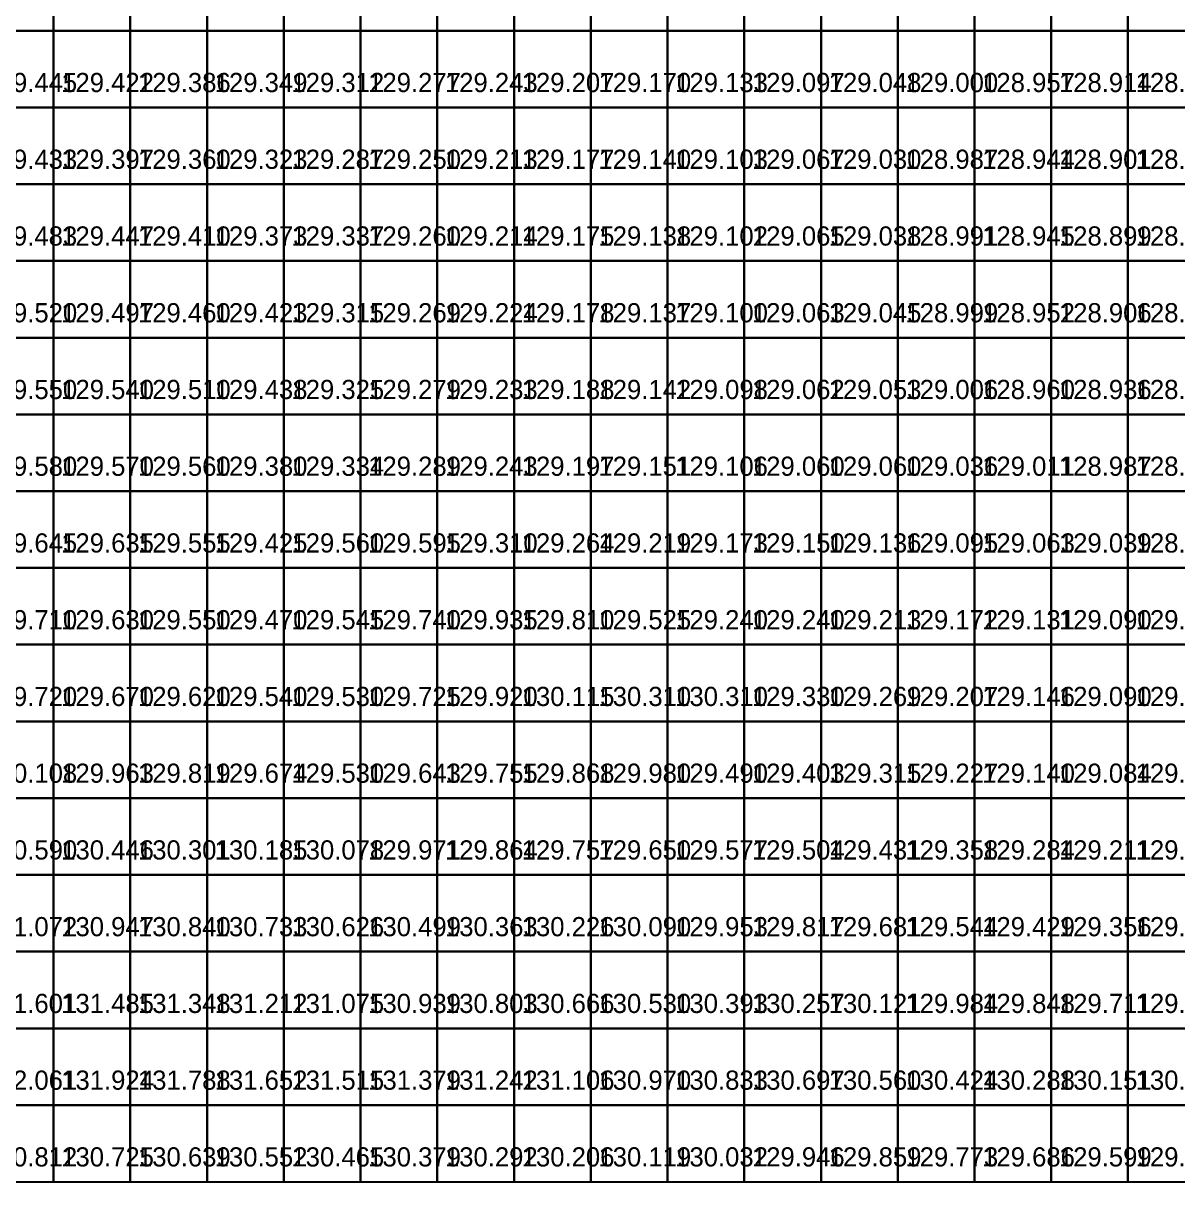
# Model space of a CAD drawing. Header units: metres. Extents: x 287857 to 287978, y 62957 to 63018.
# Drawn here: x 287902.53 to 287917.57, y 62956.83 to 62971.93 of the extents above; entities that cross this region are included whole.
import ezdxf

# ---------------------------------------------------------------- set-up
doc = ezdxf.new("R2010")
doc.units = ezdxf.units.M
for name, color, linetype, true_color in [('SURVEY-INTERP', 7, 'Continuous', 0x94a3b8), ('SURVEY-LEVEL-TXT', 7, 'Continuous', 0x4ade80), ('SURVEY-REAL', 7, 'Continuous', 0x4ade80)]:
    doc.layers.add(name, color=color, linetype=linetype, true_color=true_color)

msp = doc.modelspace()

# ---------------------------------------------------------------- linework, layer by layer
at = {"layer": 'SURVEY-INTERP'}
for points in [[(287901.925, 62971.831, 129.414), (287902.925, 62971.831, 129.414), (287902.925, 62972.831, 129.414), (287901.925, 62972.831, 129.414), (287901.925, 62971.831, 129.414)], [(287902.925, 62971.831, 129.42), (287903.925, 62971.831, 129.42), (287903.925, 62972.831, 129.42), (287902.925, 62972.831, 129.42), (287902.925, 62971.831, 129.42)], [(287903.925, 62971.831, 129.411), (287904.925, 62971.831, 129.411), (287904.925, 62972.831, 129.411), (287903.925, 62972.831, 129.411), (287903.925, 62971.831, 129.411)], [(287904.925, 62971.831, 129.374), (287905.925, 62971.831, 129.374), (287905.925, 62972.831, 129.374), (287904.925, 62972.831, 129.374), (287904.925, 62971.831, 129.374)], [(287905.925, 62971.831, 129.339), (287906.925, 62971.831, 129.339), (287906.925, 62972.831, 129.339), (287905.925, 62972.831, 129.339), (287905.925, 62971.831, 129.339)], [(287906.925, 62971.831, 129.305), (287907.925, 62971.831, 129.305), (287907.925, 62972.831, 129.305), (287906.925, 62972.831, 129.305), (287906.925, 62971.831, 129.305)], [(287907.925, 62971.831, 129.271), (287908.925, 62971.831, 129.271), (287908.925, 62972.831, 129.271), (287907.925, 62972.831, 129.271), (287907.925, 62971.831, 129.271)], [(287908.925, 62971.831, 129.237), (287909.925, 62971.831, 129.237), (287909.925, 62972.831, 129.237), (287908.925, 62972.831, 129.237), (287908.925, 62971.831, 129.237)], [(287909.925, 62971.831, 129.2), (287910.925, 62971.831, 129.2), (287910.925, 62972.831, 129.2), (287909.925, 62972.831, 129.2), (287909.925, 62971.831, 129.2)], [(287910.925, 62971.831, 129.163), (287911.925, 62971.831, 129.163), (287911.925, 62972.831, 129.163), (287910.925, 62972.831, 129.163), (287910.925, 62971.831, 129.163)], [(287911.925, 62971.831, 129.115), (287912.925, 62971.831, 129.115), (287912.925, 62972.831, 129.115), (287911.925, 62972.831, 129.115), (287911.925, 62971.831, 129.115)], [(287912.925, 62971.831, 129.067), (287913.925, 62971.831, 129.067), (287913.925, 62972.831, 129.067), (287912.925, 62972.831, 129.067), (287912.925, 62971.831, 129.067)], [(287913.925, 62971.831, 129.018), (287914.925, 62971.831, 129.018), (287914.925, 62972.831, 129.018), (287913.925, 62972.831, 129.018), (287913.925, 62971.831, 129.018)], [(287914.925, 62971.831, 128.97), (287915.925, 62971.831, 128.97), (287915.925, 62972.831, 128.97), (287914.925, 62972.831, 128.97), (287914.925, 62971.831, 128.97)], [(287915.925, 62971.831, 128.927), (287916.925, 62971.831, 128.927), (287916.925, 62972.831, 128.927), (287915.925, 62972.831, 128.927), (287915.925, 62971.831, 128.927)], [(287916.925, 62971.831, 128.883), (287917.925, 62971.831, 128.883), (287917.925, 62972.831, 128.883), (287916.925, 62972.831, 128.883), (287916.925, 62971.831, 128.883)], [(287901.925, 62970.831, 129.445), (287902.925, 62970.831, 129.445), (287902.925, 62971.831, 129.445), (287901.925, 62971.831, 129.445), (287901.925, 62970.831, 129.445)], [(287902.925, 62970.831, 129.422), (287903.925, 62970.831, 129.422), (287903.925, 62971.831, 129.422), (287902.925, 62971.831, 129.422), (287902.925, 62970.831, 129.422)], [(287903.925, 62970.831, 129.386), (287904.925, 62970.831, 129.386), (287904.925, 62971.831, 129.386), (287903.925, 62971.831, 129.386), (287903.925, 62970.831, 129.386)], [(287904.925, 62970.831, 129.349), (287905.925, 62970.831, 129.349), (287905.925, 62971.831, 129.349), (287904.925, 62971.831, 129.349), (287904.925, 62970.831, 129.349)], [(287905.925, 62970.831, 129.312), (287906.925, 62970.831, 129.312), (287906.925, 62971.831, 129.312), (287905.925, 62971.831, 129.312), (287905.925, 62970.831, 129.312)], [(287906.925, 62970.831, 129.277), (287907.925, 62970.831, 129.277), (287907.925, 62971.831, 129.277), (287906.925, 62971.831, 129.277), (287906.925, 62970.831, 129.277)], [(287907.925, 62970.831, 129.243), (287908.925, 62970.831, 129.243), (287908.925, 62971.831, 129.243), (287907.925, 62971.831, 129.243), (287907.925, 62970.831, 129.243)], [(287908.925, 62970.831, 129.207), (287909.925, 62970.831, 129.207), (287909.925, 62971.831, 129.207), (287908.925, 62971.831, 129.207), (287908.925, 62970.831, 129.207)], [(287909.925, 62970.831, 129.17), (287910.925, 62970.831, 129.17), (287910.925, 62971.831, 129.17), (287909.925, 62971.831, 129.17), (287909.925, 62970.831, 129.17)], [(287910.925, 62970.831, 129.133), (287911.925, 62970.831, 129.133), (287911.925, 62971.831, 129.133), (287910.925, 62971.831, 129.133), (287910.925, 62970.831, 129.133)], [(287911.925, 62970.831, 129.097), (287912.925, 62970.831, 129.097), (287912.925, 62971.831, 129.097), (287911.925, 62971.831, 129.097), (287911.925, 62970.831, 129.097)], [(287912.925, 62970.831, 129.048), (287913.925, 62970.831, 129.048), (287913.925, 62971.831, 129.048), (287912.925, 62971.831, 129.048), (287912.925, 62970.831, 129.048)], [(287913.925, 62970.831, 129), (287914.925, 62970.831, 129), (287914.925, 62971.831, 129), (287913.925, 62971.831, 129), (287913.925, 62970.831, 129)], [(287914.925, 62970.831, 128.957), (287915.925, 62970.831, 128.957), (287915.925, 62971.831, 128.957), (287914.925, 62971.831, 128.957), (287914.925, 62970.831, 128.957)], [(287915.925, 62970.831, 128.914), (287916.925, 62970.831, 128.914), (287916.925, 62971.831, 128.914), (287915.925, 62971.831, 128.914), (287915.925, 62970.831, 128.914)], [(287916.925, 62970.831, 128.871), (287917.925, 62970.831, 128.871), (287917.925, 62971.831, 128.871), (287916.925, 62971.831, 128.871), (287916.925, 62970.831, 128.871)], [(287901.925, 62969.831, 129.433), (287902.925, 62969.831, 129.433), (287902.925, 62970.831, 129.433), (287901.925, 62970.831, 129.433), (287901.925, 62969.831, 129.433)], [(287902.925, 62969.831, 129.397), (287903.925, 62969.831, 129.397), (287903.925, 62970.831, 129.397), (287902.925, 62970.831, 129.397), (287902.925, 62969.831, 129.397)], [(287903.925, 62969.831, 129.36), (287904.925, 62969.831, 129.36), (287904.925, 62970.831, 129.36), (287903.925, 62970.831, 129.36), (287903.925, 62969.831, 129.36)], [(287904.925, 62969.831, 129.323), (287905.925, 62969.831, 129.323), (287905.925, 62970.831, 129.323), (287904.925, 62970.831, 129.323), (287904.925, 62969.831, 129.323)], [(287905.925, 62969.831, 129.287), (287906.925, 62969.831, 129.287), (287906.925, 62970.831, 129.287), (287905.925, 62970.831, 129.287), (287905.925, 62969.831, 129.287)], [(287907.925, 62969.831, 129.213), (287908.925, 62969.831, 129.213), (287908.925, 62970.831, 129.213), (287907.925, 62970.831, 129.213), (287907.925, 62969.831, 129.213)], [(287908.925, 62969.831, 129.177), (287909.925, 62969.831, 129.177), (287909.925, 62970.831, 129.177), (287908.925, 62970.831, 129.177), (287908.925, 62969.831, 129.177)], [(287909.925, 62969.831, 129.14), (287910.925, 62969.831, 129.14), (287910.925, 62970.831, 129.14), (287909.925, 62970.831, 129.14), (287909.925, 62969.831, 129.14)], [(287910.925, 62969.831, 129.103), (287911.925, 62969.831, 129.103), (287911.925, 62970.831, 129.103), (287910.925, 62970.831, 129.103), (287910.925, 62969.831, 129.103)], [(287911.925, 62969.831, 129.067), (287912.925, 62969.831, 129.067), (287912.925, 62970.831, 129.067), (287911.925, 62970.831, 129.067), (287911.925, 62969.831, 129.067)], [(287913.925, 62969.831, 128.987), (287914.925, 62969.831, 128.987), (287914.925, 62970.831, 128.987), (287913.925, 62970.831, 128.987), (287913.925, 62969.831, 128.987)], [(287914.925, 62969.831, 128.944), (287915.925, 62969.831, 128.944), (287915.925, 62970.831, 128.944), (287914.925, 62970.831, 128.944), (287914.925, 62969.831, 128.944)], [(287915.925, 62969.831, 128.901), (287916.925, 62969.831, 128.901), (287916.925, 62970.831, 128.901), (287915.925, 62970.831, 128.901), (287915.925, 62969.831, 128.901)], [(287916.925, 62969.831, 128.859), (287917.925, 62969.831, 128.859), (287917.925, 62970.831, 128.859), (287916.925, 62970.831, 128.859), (287916.925, 62969.831, 128.859)], [(287901.925, 62968.831, 129.483), (287902.925, 62968.831, 129.483), (287902.925, 62969.831, 129.483), (287901.925, 62969.831, 129.483), (287901.925, 62968.831, 129.483)], [(287902.925, 62968.831, 129.447), (287903.925, 62968.831, 129.447), (287903.925, 62969.831, 129.447), (287902.925, 62969.831, 129.447), (287902.925, 62968.831, 129.447)], [(287903.925, 62968.831, 129.41), (287904.925, 62968.831, 129.41), (287904.925, 62969.831, 129.41), (287903.925, 62969.831, 129.41), (287903.925, 62968.831, 129.41)], [(287904.925, 62968.831, 129.373), (287905.925, 62968.831, 129.373), (287905.925, 62969.831, 129.373), (287904.925, 62969.831, 129.373), (287904.925, 62968.831, 129.373)], [(287905.925, 62968.831, 129.337), (287906.925, 62968.831, 129.337), (287906.925, 62969.831, 129.337), (287905.925, 62969.831, 129.337), (287905.925, 62968.831, 129.337)], [(287906.925, 62968.831, 129.26), (287907.925, 62968.831, 129.26), (287907.925, 62969.831, 129.26), (287906.925, 62969.831, 129.26), (287906.925, 62968.831, 129.26)], [(287907.925, 62968.831, 129.214), (287908.925, 62968.831, 129.214), (287908.925, 62969.831, 129.214), (287907.925, 62969.831, 129.214), (287907.925, 62968.831, 129.214)], [(287908.925, 62968.831, 129.175), (287909.925, 62968.831, 129.175), (287909.925, 62969.831, 129.175), (287908.925, 62969.831, 129.175), (287908.925, 62968.831, 129.175)], [(287909.925, 62968.831, 129.138), (287910.925, 62968.831, 129.138), (287910.925, 62969.831, 129.138), (287909.925, 62969.831, 129.138), (287909.925, 62968.831, 129.138)], [(287910.925, 62968.831, 129.102), (287911.925, 62968.831, 129.102), (287911.925, 62969.831, 129.102), (287910.925, 62969.831, 129.102), (287910.925, 62968.831, 129.102)], [(287911.925, 62968.831, 129.065), (287912.925, 62968.831, 129.065), (287912.925, 62969.831, 129.065), (287911.925, 62969.831, 129.065), (287911.925, 62968.831, 129.065)], [(287912.925, 62968.831, 129.038), (287913.925, 62968.831, 129.038), (287913.925, 62969.831, 129.038), (287912.925, 62969.831, 129.038), (287912.925, 62968.831, 129.038)], [(287913.925, 62968.831, 128.991), (287914.925, 62968.831, 128.991), (287914.925, 62969.831, 128.991), (287913.925, 62969.831, 128.991), (287913.925, 62968.831, 128.991)], [(287914.925, 62968.831, 128.945), (287915.925, 62968.831, 128.945), (287915.925, 62969.831, 128.945), (287914.925, 62969.831, 128.945), (287914.925, 62968.831, 128.945)], [(287915.925, 62968.831, 128.899), (287916.925, 62968.831, 128.899), (287916.925, 62969.831, 128.899), (287915.925, 62969.831, 128.899), (287915.925, 62968.831, 128.899)], [(287916.925, 62968.831, 128.852), (287917.925, 62968.831, 128.852), (287917.925, 62969.831, 128.852), (287916.925, 62969.831, 128.852), (287916.925, 62968.831, 128.852)], [(287901.925, 62967.831, 129.52), (287902.925, 62967.831, 129.52), (287902.925, 62968.831, 129.52), (287901.925, 62968.831, 129.52), (287901.925, 62967.831, 129.52)], [(287902.925, 62967.831, 129.497), (287903.925, 62967.831, 129.497), (287903.925, 62968.831, 129.497), (287902.925, 62968.831, 129.497), (287902.925, 62967.831, 129.497)], [(287903.925, 62967.831, 129.46), (287904.925, 62967.831, 129.46), (287904.925, 62968.831, 129.46), (287903.925, 62968.831, 129.46), (287903.925, 62967.831, 129.46)], [(287904.925, 62967.831, 129.423), (287905.925, 62967.831, 129.423), (287905.925, 62968.831, 129.423), (287904.925, 62968.831, 129.423), (287904.925, 62967.831, 129.423)], [(287905.925, 62967.831, 129.315), (287906.925, 62967.831, 129.315), (287906.925, 62968.831, 129.315), (287905.925, 62968.831, 129.315), (287905.925, 62967.831, 129.315)], [(287906.925, 62967.831, 129.269), (287907.925, 62967.831, 129.269), (287907.925, 62968.831, 129.269), (287906.925, 62968.831, 129.269), (287906.925, 62967.831, 129.269)], [(287907.925, 62967.831, 129.224), (287908.925, 62967.831, 129.224), (287908.925, 62968.831, 129.224), (287907.925, 62968.831, 129.224), (287907.925, 62967.831, 129.224)], [(287908.925, 62967.831, 129.178), (287909.925, 62967.831, 129.178), (287909.925, 62968.831, 129.178), (287908.925, 62968.831, 129.178), (287908.925, 62967.831, 129.178)], [(287909.925, 62967.831, 129.137), (287910.925, 62967.831, 129.137), (287910.925, 62968.831, 129.137), (287909.925, 62968.831, 129.137), (287909.925, 62967.831, 129.137)], [(287910.925, 62967.831, 129.1), (287911.925, 62967.831, 129.1), (287911.925, 62968.831, 129.1), (287910.925, 62968.831, 129.1), (287910.925, 62967.831, 129.1)], [(287911.925, 62967.831, 129.063), (287912.925, 62967.831, 129.063), (287912.925, 62968.831, 129.063), (287911.925, 62968.831, 129.063), (287911.925, 62967.831, 129.063)], [(287912.925, 62967.831, 129.045), (287913.925, 62967.831, 129.045), (287913.925, 62968.831, 129.045), (287912.925, 62968.831, 129.045), (287912.925, 62967.831, 129.045)], [(287913.925, 62967.831, 128.999), (287914.925, 62967.831, 128.999), (287914.925, 62968.831, 128.999), (287913.925, 62968.831, 128.999), (287913.925, 62967.831, 128.999)], [(287914.925, 62967.831, 128.952), (287915.925, 62967.831, 128.952), (287915.925, 62968.831, 128.952), (287914.925, 62968.831, 128.952), (287914.925, 62967.831, 128.952)], [(287915.925, 62967.831, 128.906), (287916.925, 62967.831, 128.906), (287916.925, 62968.831, 128.906), (287915.925, 62968.831, 128.906), (287915.925, 62967.831, 128.906)], [(287916.925, 62967.831, 128.86), (287917.925, 62967.831, 128.86), (287917.925, 62968.831, 128.86), (287916.925, 62968.831, 128.86), (287916.925, 62967.831, 128.86)], [(287901.925, 62966.831, 129.55), (287902.925, 62966.831, 129.55), (287902.925, 62967.831, 129.55), (287901.925, 62967.831, 129.55), (287901.925, 62966.831, 129.55)], [(287902.925, 62966.831, 129.54), (287903.925, 62966.831, 129.54), (287903.925, 62967.831, 129.54), (287902.925, 62967.831, 129.54), (287902.925, 62966.831, 129.54)], [(287903.925, 62966.831, 129.51), (287904.925, 62966.831, 129.51), (287904.925, 62967.831, 129.51), (287903.925, 62967.831, 129.51), (287903.925, 62966.831, 129.51)], [(287904.925, 62966.831, 129.438), (287905.925, 62966.831, 129.438), (287905.925, 62967.831, 129.438), (287904.925, 62967.831, 129.438), (287904.925, 62966.831, 129.438)], [(287905.925, 62966.831, 129.325), (287906.925, 62966.831, 129.325), (287906.925, 62967.831, 129.325), (287905.925, 62967.831, 129.325), (287905.925, 62966.831, 129.325)], [(287906.925, 62966.831, 129.279), (287907.925, 62966.831, 129.279), (287907.925, 62967.831, 129.279), (287906.925, 62967.831, 129.279), (287906.925, 62966.831, 129.279)], [(287907.925, 62966.831, 129.233), (287908.925, 62966.831, 129.233), (287908.925, 62967.831, 129.233), (287907.925, 62967.831, 129.233), (287907.925, 62966.831, 129.233)], [(287908.925, 62966.831, 129.188), (287909.925, 62966.831, 129.188), (287909.925, 62967.831, 129.188), (287908.925, 62967.831, 129.188), (287908.925, 62966.831, 129.188)], [(287909.925, 62966.831, 129.142), (287910.925, 62966.831, 129.142), (287910.925, 62967.831, 129.142), (287909.925, 62967.831, 129.142), (287909.925, 62966.831, 129.142)], [(287910.925, 62966.831, 129.098), (287911.925, 62966.831, 129.098), (287911.925, 62967.831, 129.098), (287910.925, 62967.831, 129.098), (287910.925, 62966.831, 129.098)], [(287911.925, 62966.831, 129.062), (287912.925, 62966.831, 129.062), (287912.925, 62967.831, 129.062), (287911.925, 62967.831, 129.062), (287911.925, 62966.831, 129.062)], [(287912.925, 62966.831, 129.053), (287913.925, 62966.831, 129.053), (287913.925, 62967.831, 129.053), (287912.925, 62967.831, 129.053), (287912.925, 62966.831, 129.053)], [(287913.925, 62966.831, 129.006), (287914.925, 62966.831, 129.006), (287914.925, 62967.831, 129.006), (287913.925, 62967.831, 129.006), (287913.925, 62966.831, 129.006)], [(287914.925, 62966.831, 128.96), (287915.925, 62966.831, 128.96), (287915.925, 62967.831, 128.96), (287914.925, 62967.831, 128.96), (287914.925, 62966.831, 128.96)], [(287915.925, 62966.831, 128.936), (287916.925, 62966.831, 128.936), (287916.925, 62967.831, 128.936), (287915.925, 62967.831, 128.936), (287915.925, 62966.831, 128.936)], [(287916.925, 62966.831, 128.911), (287917.925, 62966.831, 128.911), (287917.925, 62967.831, 128.911), (287916.925, 62967.831, 128.911), (287916.925, 62966.831, 128.911)], [(287901.925, 62965.831, 129.58), (287902.925, 62965.831, 129.58), (287902.925, 62966.831, 129.58), (287901.925, 62966.831, 129.58), (287901.925, 62965.831, 129.58)], [(287902.925, 62965.831, 129.57), (287903.925, 62965.831, 129.57), (287903.925, 62966.831, 129.57), (287902.925, 62966.831, 129.57), (287902.925, 62965.831, 129.57)], [(287905.925, 62965.831, 129.334), (287906.925, 62965.831, 129.334), (287906.925, 62966.831, 129.334), (287905.925, 62966.831, 129.334), (287905.925, 62965.831, 129.334)], [(287906.925, 62965.831, 129.289), (287907.925, 62965.831, 129.289), (287907.925, 62966.831, 129.289), (287906.925, 62966.831, 129.289), (287906.925, 62965.831, 129.289)], [(287907.925, 62965.831, 129.243), (287908.925, 62965.831, 129.243), (287908.925, 62966.831, 129.243), (287907.925, 62966.831, 129.243), (287907.925, 62965.831, 129.243)], [(287908.925, 62965.831, 129.197), (287909.925, 62965.831, 129.197), (287909.925, 62966.831, 129.197), (287908.925, 62966.831, 129.197), (287908.925, 62965.831, 129.197)], [(287909.925, 62965.831, 129.151), (287910.925, 62965.831, 129.151), (287910.925, 62966.831, 129.151), (287909.925, 62966.831, 129.151), (287909.925, 62965.831, 129.151)], [(287910.925, 62965.831, 129.106), (287911.925, 62965.831, 129.106), (287911.925, 62966.831, 129.106), (287910.925, 62966.831, 129.106), (287910.925, 62965.831, 129.106)], [(287913.925, 62965.831, 129.036), (287914.925, 62965.831, 129.036), (287914.925, 62966.831, 129.036), (287913.925, 62966.831, 129.036), (287913.925, 62965.831, 129.036)], [(287914.925, 62965.831, 129.011), (287915.925, 62965.831, 129.011), (287915.925, 62966.831, 129.011), (287914.925, 62966.831, 129.011), (287914.925, 62965.831, 129.011)], [(287915.925, 62965.831, 128.987), (287916.925, 62965.831, 128.987), (287916.925, 62966.831, 128.987), (287915.925, 62966.831, 128.987), (287915.925, 62965.831, 128.987)], [(287916.925, 62965.831, 128.963), (287917.925, 62965.831, 128.963), (287917.925, 62966.831, 128.963), (287916.925, 62966.831, 128.963), (287916.925, 62965.831, 128.963)], [(287901.925, 62964.831, 129.645), (287902.925, 62964.831, 129.645), (287902.925, 62965.831, 129.645), (287901.925, 62965.831, 129.645), (287901.925, 62964.831, 129.645)], [(287902.925, 62964.831, 129.635), (287903.925, 62964.831, 129.635), (287903.925, 62965.831, 129.635), (287902.925, 62965.831, 129.635), (287902.925, 62964.831, 129.635)], [(287903.925, 62964.831, 129.555), (287904.925, 62964.831, 129.555), (287904.925, 62965.831, 129.555), (287903.925, 62965.831, 129.555), (287903.925, 62964.831, 129.555)], [(287904.925, 62964.831, 129.425), (287905.925, 62964.831, 129.425), (287905.925, 62965.831, 129.425), (287904.925, 62965.831, 129.425), (287904.925, 62964.831, 129.425)], [(287905.925, 62964.831, 129.56), (287906.925, 62964.831, 129.56), (287906.925, 62965.831, 129.56), (287905.925, 62965.831, 129.56), (287905.925, 62964.831, 129.56)], [(287906.925, 62964.831, 129.595), (287907.925, 62964.831, 129.595), (287907.925, 62965.831, 129.595), (287906.925, 62965.831, 129.595), (287906.925, 62964.831, 129.595)], [(287907.925, 62964.831, 129.31), (287908.925, 62964.831, 129.31), (287908.925, 62965.831, 129.31), (287907.925, 62965.831, 129.31), (287907.925, 62964.831, 129.31)], [(287908.925, 62964.831, 129.264), (287909.925, 62964.831, 129.264), (287909.925, 62965.831, 129.264), (287908.925, 62965.831, 129.264), (287908.925, 62964.831, 129.264)], [(287909.925, 62964.831, 129.219), (287910.925, 62964.831, 129.219), (287910.925, 62965.831, 129.219), (287909.925, 62965.831, 129.219), (287909.925, 62964.831, 129.219)], [(287910.925, 62964.831, 129.173), (287911.925, 62964.831, 129.173), (287911.925, 62965.831, 129.173), (287910.925, 62965.831, 129.173), (287910.925, 62964.831, 129.173)], [(287911.925, 62964.831, 129.15), (287912.925, 62964.831, 129.15), (287912.925, 62965.831, 129.15), (287911.925, 62965.831, 129.15), (287911.925, 62964.831, 129.15)], [(287912.925, 62964.831, 129.136), (287913.925, 62964.831, 129.136), (287913.925, 62965.831, 129.136), (287912.925, 62965.831, 129.136), (287912.925, 62964.831, 129.136)], [(287913.925, 62964.831, 129.095), (287914.925, 62964.831, 129.095), (287914.925, 62965.831, 129.095), (287913.925, 62965.831, 129.095), (287913.925, 62964.831, 129.095)], [(287914.925, 62964.831, 129.063), (287915.925, 62964.831, 129.063), (287915.925, 62965.831, 129.063), (287914.925, 62965.831, 129.063), (287914.925, 62964.831, 129.063)], [(287915.925, 62964.831, 129.039), (287916.925, 62964.831, 129.039), (287916.925, 62965.831, 129.039), (287915.925, 62965.831, 129.039), (287915.925, 62964.831, 129.039)], [(287916.925, 62964.831, 128.986), (287917.925, 62964.831, 128.986), (287917.925, 62965.831, 128.986), (287916.925, 62965.831, 128.986), (287916.925, 62964.831, 128.986)], [(287902.925, 62963.831, 129.63), (287903.925, 62963.831, 129.63), (287903.925, 62964.831, 129.63), (287902.925, 62964.831, 129.63), (287902.925, 62963.831, 129.63)], [(287903.925, 62963.831, 129.55), (287904.925, 62963.831, 129.55), (287904.925, 62964.831, 129.55), (287903.925, 62964.831, 129.55), (287903.925, 62963.831, 129.55)], [(287905.925, 62963.831, 129.545), (287906.925, 62963.831, 129.545), (287906.925, 62964.831, 129.545), (287905.925, 62964.831, 129.545), (287905.925, 62963.831, 129.545)], [(287906.925, 62963.831, 129.74), (287907.925, 62963.831, 129.74), (287907.925, 62964.831, 129.74), (287906.925, 62964.831, 129.74), (287906.925, 62963.831, 129.74)], [(287907.925, 62963.831, 129.935), (287908.925, 62963.831, 129.935), (287908.925, 62964.831, 129.935), (287907.925, 62964.831, 129.935), (287907.925, 62963.831, 129.935)], [(287908.925, 62963.831, 129.81), (287909.925, 62963.831, 129.81), (287909.925, 62964.831, 129.81), (287908.925, 62964.831, 129.81), (287908.925, 62963.831, 129.81)], [(287909.925, 62963.831, 129.525), (287910.925, 62963.831, 129.525), (287910.925, 62964.831, 129.525), (287909.925, 62964.831, 129.525), (287909.925, 62963.831, 129.525)], [(287911.925, 62963.831, 129.24), (287912.925, 62963.831, 129.24), (287912.925, 62964.831, 129.24), (287911.925, 62964.831, 129.24), (287911.925, 62963.831, 129.24)], [(287912.925, 62963.831, 129.213), (287913.925, 62963.831, 129.213), (287913.925, 62964.831, 129.213), (287912.925, 62964.831, 129.213), (287912.925, 62963.831, 129.213)], [(287913.925, 62963.831, 129.172), (287914.925, 62963.831, 129.172), (287914.925, 62964.831, 129.172), (287913.925, 62964.831, 129.172), (287913.925, 62963.831, 129.172)], [(287914.925, 62963.831, 129.131), (287915.925, 62963.831, 129.131), (287915.925, 62964.831, 129.131), (287914.925, 62964.831, 129.131), (287914.925, 62963.831, 129.131)], [(287916.925, 62963.831, 129.016), (287917.925, 62963.831, 129.016), (287917.925, 62964.831, 129.016), (287916.925, 62964.831, 129.016), (287916.925, 62963.831, 129.016)], [(287901.925, 62962.831, 129.72), (287902.925, 62962.831, 129.72), (287902.925, 62963.831, 129.72), (287901.925, 62963.831, 129.72), (287901.925, 62962.831, 129.72)], [(287902.925, 62962.831, 129.67), (287903.925, 62962.831, 129.67), (287903.925, 62963.831, 129.67), (287902.925, 62963.831, 129.67), (287902.925, 62962.831, 129.67)], [(287903.925, 62962.831, 129.62), (287904.925, 62962.831, 129.62), (287904.925, 62963.831, 129.62), (287903.925, 62963.831, 129.62), (287903.925, 62962.831, 129.62)], [(287904.925, 62962.831, 129.54), (287905.925, 62962.831, 129.54), (287905.925, 62963.831, 129.54), (287904.925, 62963.831, 129.54), (287904.925, 62962.831, 129.54)], [(287906.925, 62962.831, 129.725), (287907.925, 62962.831, 129.725), (287907.925, 62963.831, 129.725), (287906.925, 62963.831, 129.725), (287906.925, 62962.831, 129.725)], [(287907.925, 62962.831, 129.92), (287908.925, 62962.831, 129.92), (287908.925, 62963.831, 129.92), (287907.925, 62963.831, 129.92), (287907.925, 62962.831, 129.92)], [(287908.925, 62962.831, 130.115), (287909.925, 62962.831, 130.115), (287909.925, 62963.831, 130.115), (287908.925, 62963.831, 130.115), (287908.925, 62962.831, 130.115)], [(287912.925, 62962.831, 129.269), (287913.925, 62962.831, 129.269), (287913.925, 62963.831, 129.269), (287912.925, 62963.831, 129.269), (287912.925, 62962.831, 129.269)], [(287913.925, 62962.831, 129.207), (287914.925, 62962.831, 129.207), (287914.925, 62963.831, 129.207), (287913.925, 62963.831, 129.207), (287913.925, 62962.831, 129.207)], [(287914.925, 62962.831, 129.146), (287915.925, 62962.831, 129.146), (287915.925, 62963.831, 129.146), (287914.925, 62963.831, 129.146), (287914.925, 62962.831, 129.146)], [(287916.925, 62962.831, 129.032), (287917.925, 62962.831, 129.032), (287917.925, 62963.831, 129.032), (287916.925, 62963.831, 129.032), (287916.925, 62962.831, 129.032)], [(287901.925, 62961.831, 130.108), (287902.925, 62961.831, 130.108), (287902.925, 62962.831, 130.108), (287901.925, 62962.831, 130.108), (287901.925, 62961.831, 130.108)], [(287902.925, 62961.831, 129.963), (287903.925, 62961.831, 129.963), (287903.925, 62962.831, 129.963), (287902.925, 62962.831, 129.963), (287902.925, 62961.831, 129.963)], [(287903.925, 62961.831, 129.819), (287904.925, 62961.831, 129.819), (287904.925, 62962.831, 129.819), (287903.925, 62962.831, 129.819), (287903.925, 62961.831, 129.819)], [(287904.925, 62961.831, 129.674), (287905.925, 62961.831, 129.674), (287905.925, 62962.831, 129.674), (287904.925, 62962.831, 129.674), (287904.925, 62961.831, 129.674)], [(287906.925, 62961.831, 129.643), (287907.925, 62961.831, 129.643), (287907.925, 62962.831, 129.643), (287906.925, 62962.831, 129.643), (287906.925, 62961.831, 129.643)], [(287907.925, 62961.831, 129.755), (287908.925, 62961.831, 129.755), (287908.925, 62962.831, 129.755), (287907.925, 62962.831, 129.755), (287907.925, 62961.831, 129.755)], [(287908.925, 62961.831, 129.868), (287909.925, 62961.831, 129.868), (287909.925, 62962.831, 129.868), (287908.925, 62962.831, 129.868), (287908.925, 62961.831, 129.868)], [(287909.925, 62961.831, 129.98), (287910.925, 62961.831, 129.98), (287910.925, 62962.831, 129.98), (287909.925, 62962.831, 129.98), (287909.925, 62961.831, 129.98)], [(287910.925, 62961.831, 129.49), (287911.925, 62961.831, 129.49), (287911.925, 62962.831, 129.49), (287910.925, 62962.831, 129.49), (287910.925, 62961.831, 129.49)], [(287911.925, 62961.831, 129.403), (287912.925, 62961.831, 129.403), (287912.925, 62962.831, 129.403), (287911.925, 62962.831, 129.403), (287911.925, 62961.831, 129.403)], [(287912.925, 62961.831, 129.315), (287913.925, 62961.831, 129.315), (287913.925, 62962.831, 129.315), (287912.925, 62962.831, 129.315), (287912.925, 62961.831, 129.315)], [(287913.925, 62961.831, 129.227), (287914.925, 62961.831, 129.227), (287914.925, 62962.831, 129.227), (287913.925, 62962.831, 129.227), (287913.925, 62961.831, 129.227)], [(287915.925, 62961.831, 129.084), (287916.925, 62961.831, 129.084), (287916.925, 62962.831, 129.084), (287915.925, 62962.831, 129.084), (287915.925, 62961.831, 129.084)], [(287916.925, 62961.831, 129.028), (287917.925, 62961.831, 129.028), (287917.925, 62962.831, 129.028), (287916.925, 62962.831, 129.028), (287916.925, 62961.831, 129.028)], [(287901.925, 62960.831, 130.59), (287902.925, 62960.831, 130.59), (287902.925, 62961.831, 130.59), (287901.925, 62961.831, 130.59), (287901.925, 62960.831, 130.59)], [(287902.925, 62960.831, 130.446), (287903.925, 62960.831, 130.446), (287903.925, 62961.831, 130.446), (287902.925, 62961.831, 130.446), (287902.925, 62960.831, 130.446)], [(287903.925, 62960.831, 130.301), (287904.925, 62960.831, 130.301), (287904.925, 62961.831, 130.301), (287903.925, 62961.831, 130.301), (287903.925, 62960.831, 130.301)], [(287904.925, 62960.831, 130.185), (287905.925, 62960.831, 130.185), (287905.925, 62961.831, 130.185), (287904.925, 62961.831, 130.185), (287904.925, 62960.831, 130.185)], [(287905.925, 62960.831, 130.078), (287906.925, 62960.831, 130.078), (287906.925, 62961.831, 130.078), (287905.925, 62961.831, 130.078), (287905.925, 62960.831, 130.078)], [(287906.925, 62960.831, 129.971), (287907.925, 62960.831, 129.971), (287907.925, 62961.831, 129.971), (287906.925, 62961.831, 129.971), (287906.925, 62960.831, 129.971)], [(287907.925, 62960.831, 129.864), (287908.925, 62960.831, 129.864), (287908.925, 62961.831, 129.864), (287907.925, 62961.831, 129.864), (287907.925, 62960.831, 129.864)], [(287908.925, 62960.831, 129.757), (287909.925, 62960.831, 129.757), (287909.925, 62961.831, 129.757), (287908.925, 62961.831, 129.757), (287908.925, 62960.831, 129.757)], [(287910.925, 62960.831, 129.577), (287911.925, 62960.831, 129.577), (287911.925, 62961.831, 129.577), (287910.925, 62961.831, 129.577), (287910.925, 62960.831, 129.577)], [(287911.925, 62960.831, 129.504), (287912.925, 62960.831, 129.504), (287912.925, 62961.831, 129.504), (287911.925, 62961.831, 129.504), (287911.925, 62960.831, 129.504)], [(287912.925, 62960.831, 129.431), (287913.925, 62960.831, 129.431), (287913.925, 62961.831, 129.431), (287912.925, 62961.831, 129.431), (287912.925, 62960.831, 129.431)], [(287913.925, 62960.831, 129.358), (287914.925, 62960.831, 129.358), (287914.925, 62961.831, 129.358), (287913.925, 62961.831, 129.358), (287913.925, 62960.831, 129.358)], [(287914.925, 62960.831, 129.284), (287915.925, 62960.831, 129.284), (287915.925, 62961.831, 129.284), (287914.925, 62961.831, 129.284), (287914.925, 62960.831, 129.284)], [(287915.925, 62960.831, 129.211), (287916.925, 62960.831, 129.211), (287916.925, 62961.831, 129.211), (287915.925, 62961.831, 129.211), (287915.925, 62960.831, 129.211)], [(287916.925, 62960.831, 129.138), (287917.925, 62960.831, 129.138), (287917.925, 62961.831, 129.138), (287916.925, 62961.831, 129.138), (287916.925, 62960.831, 129.138)], [(287901.925, 62959.831, 131.072), (287902.925, 62959.831, 131.072), (287902.925, 62960.831, 131.072), (287901.925, 62960.831, 131.072), (287901.925, 62959.831, 131.072)], [(287902.925, 62959.831, 130.947), (287903.925, 62959.831, 130.947), (287903.925, 62960.831, 130.947), (287902.925, 62960.831, 130.947), (287902.925, 62959.831, 130.947)], [(287903.925, 62959.831, 130.84), (287904.925, 62959.831, 130.84), (287904.925, 62960.831, 130.84), (287903.925, 62960.831, 130.84), (287903.925, 62959.831, 130.84)], [(287904.925, 62959.831, 130.733), (287905.925, 62959.831, 130.733), (287905.925, 62960.831, 130.733), (287904.925, 62960.831, 130.733), (287904.925, 62959.831, 130.733)], [(287905.925, 62959.831, 130.626), (287906.925, 62959.831, 130.626), (287906.925, 62960.831, 130.626), (287905.925, 62960.831, 130.626), (287905.925, 62959.831, 130.626)], [(287906.925, 62959.831, 130.499), (287907.925, 62959.831, 130.499), (287907.925, 62960.831, 130.499), (287906.925, 62960.831, 130.499), (287906.925, 62959.831, 130.499)], [(287907.925, 62959.831, 130.363), (287908.925, 62959.831, 130.363), (287908.925, 62960.831, 130.363), (287907.925, 62960.831, 130.363), (287907.925, 62959.831, 130.363)], [(287908.925, 62959.831, 130.226), (287909.925, 62959.831, 130.226), (287909.925, 62960.831, 130.226), (287908.925, 62960.831, 130.226), (287908.925, 62959.831, 130.226)], [(287909.925, 62959.831, 130.09), (287910.925, 62959.831, 130.09), (287910.925, 62960.831, 130.09), (287909.925, 62960.831, 130.09), (287909.925, 62959.831, 130.09)], [(287910.925, 62959.831, 129.953), (287911.925, 62959.831, 129.953), (287911.925, 62960.831, 129.953), (287910.925, 62960.831, 129.953), (287910.925, 62959.831, 129.953)], [(287911.925, 62959.831, 129.817), (287912.925, 62959.831, 129.817), (287912.925, 62960.831, 129.817), (287911.925, 62960.831, 129.817), (287911.925, 62959.831, 129.817)], [(287912.925, 62959.831, 129.681), (287913.925, 62959.831, 129.681), (287913.925, 62960.831, 129.681), (287912.925, 62960.831, 129.681), (287912.925, 62959.831, 129.681)], [(287913.925, 62959.831, 129.544), (287914.925, 62959.831, 129.544), (287914.925, 62960.831, 129.544), (287913.925, 62960.831, 129.544), (287913.925, 62959.831, 129.544)], [(287914.925, 62959.831, 129.429), (287915.925, 62959.831, 129.429), (287915.925, 62960.831, 129.429), (287914.925, 62960.831, 129.429), (287914.925, 62959.831, 129.429)], [(287915.925, 62959.831, 129.356), (287916.925, 62959.831, 129.356), (287916.925, 62960.831, 129.356), (287915.925, 62960.831, 129.356), (287915.925, 62959.831, 129.356)], [(287916.925, 62959.831, 129.283), (287917.925, 62959.831, 129.283), (287917.925, 62960.831, 129.283), (287916.925, 62960.831, 129.283), (287916.925, 62959.831, 129.283)], [(287901.925, 62958.831, 131.601), (287902.925, 62958.831, 131.601), (287902.925, 62959.831, 131.601), (287901.925, 62959.831, 131.601), (287901.925, 62958.831, 131.601)], [(287902.925, 62958.831, 131.485), (287903.925, 62958.831, 131.485), (287903.925, 62959.831, 131.485), (287902.925, 62959.831, 131.485), (287902.925, 62958.831, 131.485)], [(287903.925, 62958.831, 131.348), (287904.925, 62958.831, 131.348), (287904.925, 62959.831, 131.348), (287903.925, 62959.831, 131.348), (287903.925, 62958.831, 131.348)], [(287904.925, 62958.831, 131.212), (287905.925, 62958.831, 131.212), (287905.925, 62959.831, 131.212), (287904.925, 62959.831, 131.212), (287904.925, 62958.831, 131.212)], [(287905.925, 62958.831, 131.075), (287906.925, 62958.831, 131.075), (287906.925, 62959.831, 131.075), (287905.925, 62959.831, 131.075), (287905.925, 62958.831, 131.075)], [(287906.925, 62958.831, 130.939), (287907.925, 62958.831, 130.939), (287907.925, 62959.831, 130.939), (287906.925, 62959.831, 130.939), (287906.925, 62958.831, 130.939)], [(287907.925, 62958.831, 130.803), (287908.925, 62958.831, 130.803), (287908.925, 62959.831, 130.803), (287907.925, 62959.831, 130.803), (287907.925, 62958.831, 130.803)], [(287908.925, 62958.831, 130.666), (287909.925, 62958.831, 130.666), (287909.925, 62959.831, 130.666), (287908.925, 62959.831, 130.666), (287908.925, 62958.831, 130.666)], [(287909.925, 62958.831, 130.53), (287910.925, 62958.831, 130.53), (287910.925, 62959.831, 130.53), (287909.925, 62959.831, 130.53), (287909.925, 62958.831, 130.53)], [(287910.925, 62958.831, 130.393), (287911.925, 62958.831, 130.393), (287911.925, 62959.831, 130.393), (287910.925, 62959.831, 130.393), (287910.925, 62958.831, 130.393)], [(287911.925, 62958.831, 130.257), (287912.925, 62958.831, 130.257), (287912.925, 62959.831, 130.257), (287911.925, 62959.831, 130.257), (287911.925, 62958.831, 130.257)], [(287912.925, 62958.831, 130.121), (287913.925, 62958.831, 130.121), (287913.925, 62959.831, 130.121), (287912.925, 62959.831, 130.121), (287912.925, 62958.831, 130.121)], [(287913.925, 62958.831, 129.984), (287914.925, 62958.831, 129.984), (287914.925, 62959.831, 129.984), (287913.925, 62959.831, 129.984), (287913.925, 62958.831, 129.984)], [(287914.925, 62958.831, 129.848), (287915.925, 62958.831, 129.848), (287915.925, 62959.831, 129.848), (287914.925, 62959.831, 129.848), (287914.925, 62958.831, 129.848)], [(287915.925, 62958.831, 129.711), (287916.925, 62958.831, 129.711), (287916.925, 62959.831, 129.711), (287915.925, 62959.831, 129.711), (287915.925, 62958.831, 129.711)], [(287916.925, 62958.831, 129.575), (287917.925, 62958.831, 129.575), (287917.925, 62959.831, 129.575), (287916.925, 62959.831, 129.575), (287916.925, 62958.831, 129.575)], [(287901.925, 62957.831, 132.061), (287902.925, 62957.831, 132.061), (287902.925, 62958.831, 132.061), (287901.925, 62958.831, 132.061), (287901.925, 62957.831, 132.061)], [(287902.925, 62957.831, 131.924), (287903.925, 62957.831, 131.924), (287903.925, 62958.831, 131.924), (287902.925, 62958.831, 131.924), (287902.925, 62957.831, 131.924)], [(287903.925, 62957.831, 131.788), (287904.925, 62957.831, 131.788), (287904.925, 62958.831, 131.788), (287903.925, 62958.831, 131.788), (287903.925, 62957.831, 131.788)], [(287904.925, 62957.831, 131.652), (287905.925, 62957.831, 131.652), (287905.925, 62958.831, 131.652), (287904.925, 62958.831, 131.652), (287904.925, 62957.831, 131.652)], [(287905.925, 62957.831, 131.515), (287906.925, 62957.831, 131.515), (287906.925, 62958.831, 131.515), (287905.925, 62958.831, 131.515), (287905.925, 62957.831, 131.515)], [(287906.925, 62957.831, 131.379), (287907.925, 62957.831, 131.379), (287907.925, 62958.831, 131.379), (287906.925, 62958.831, 131.379), (287906.925, 62957.831, 131.379)], [(287907.925, 62957.831, 131.242), (287908.925, 62957.831, 131.242), (287908.925, 62958.831, 131.242), (287907.925, 62958.831, 131.242), (287907.925, 62957.831, 131.242)], [(287908.925, 62957.831, 131.106), (287909.925, 62957.831, 131.106), (287909.925, 62958.831, 131.106), (287908.925, 62958.831, 131.106), (287908.925, 62957.831, 131.106)], [(287909.925, 62957.831, 130.97), (287910.925, 62957.831, 130.97), (287910.925, 62958.831, 130.97), (287909.925, 62958.831, 130.97), (287909.925, 62957.831, 130.97)], [(287910.925, 62957.831, 130.833), (287911.925, 62957.831, 130.833), (287911.925, 62958.831, 130.833), (287910.925, 62958.831, 130.833), (287910.925, 62957.831, 130.833)], [(287911.925, 62957.831, 130.697), (287912.925, 62957.831, 130.697), (287912.925, 62958.831, 130.697), (287911.925, 62958.831, 130.697), (287911.925, 62957.831, 130.697)], [(287912.925, 62957.831, 130.56), (287913.925, 62957.831, 130.56), (287913.925, 62958.831, 130.56), (287912.925, 62958.831, 130.56), (287912.925, 62957.831, 130.56)], [(287913.925, 62957.831, 130.424), (287914.925, 62957.831, 130.424), (287914.925, 62958.831, 130.424), (287913.925, 62958.831, 130.424), (287913.925, 62957.831, 130.424)], [(287914.925, 62957.831, 130.288), (287915.925, 62957.831, 130.288), (287915.925, 62958.831, 130.288), (287914.925, 62958.831, 130.288), (287914.925, 62957.831, 130.288)], [(287915.925, 62957.831, 130.151), (287916.925, 62957.831, 130.151), (287916.925, 62958.831, 130.151), (287915.925, 62958.831, 130.151), (287915.925, 62957.831, 130.151)], [(287916.925, 62957.831, 130.015), (287917.925, 62957.831, 130.015), (287917.925, 62958.831, 130.015), (287916.925, 62958.831, 130.015), (287916.925, 62957.831, 130.015)], [(287901.925, 62956.831, 130.812), (287902.925, 62956.831, 130.812), (287902.925, 62957.831, 130.812), (287901.925, 62957.831, 130.812), (287901.925, 62956.831, 130.812)], [(287902.925, 62956.831, 130.725), (287903.925, 62956.831, 130.725), (287903.925, 62957.831, 130.725), (287902.925, 62957.831, 130.725), (287902.925, 62956.831, 130.725)], [(287903.925, 62956.831, 130.639), (287904.925, 62956.831, 130.639), (287904.925, 62957.831, 130.639), (287903.925, 62957.831, 130.639), (287903.925, 62956.831, 130.639)], [(287904.925, 62956.831, 130.552), (287905.925, 62956.831, 130.552), (287905.925, 62957.831, 130.552), (287904.925, 62957.831, 130.552), (287904.925, 62956.831, 130.552)], [(287905.925, 62956.831, 130.465), (287906.925, 62956.831, 130.465), (287906.925, 62957.831, 130.465), (287905.925, 62957.831, 130.465), (287905.925, 62956.831, 130.465)], [(287906.925, 62956.831, 130.379), (287907.925, 62956.831, 130.379), (287907.925, 62957.831, 130.379), (287906.925, 62957.831, 130.379), (287906.925, 62956.831, 130.379)], [(287907.925, 62956.831, 130.292), (287908.925, 62956.831, 130.292), (287908.925, 62957.831, 130.292), (287907.925, 62957.831, 130.292), (287907.925, 62956.831, 130.292)], [(287908.925, 62956.831, 130.206), (287909.925, 62956.831, 130.206), (287909.925, 62957.831, 130.206), (287908.925, 62957.831, 130.206), (287908.925, 62956.831, 130.206)], [(287909.925, 62956.831, 130.119), (287910.925, 62956.831, 130.119), (287910.925, 62957.831, 130.119), (287909.925, 62957.831, 130.119), (287909.925, 62956.831, 130.119)], [(287910.925, 62956.831, 130.032), (287911.925, 62956.831, 130.032), (287911.925, 62957.831, 130.032), (287910.925, 62957.831, 130.032), (287910.925, 62956.831, 130.032)], [(287911.925, 62956.831, 129.946), (287912.925, 62956.831, 129.946), (287912.925, 62957.831, 129.946), (287911.925, 62957.831, 129.946), (287911.925, 62956.831, 129.946)], [(287912.925, 62956.831, 129.859), (287913.925, 62956.831, 129.859), (287913.925, 62957.831, 129.859), (287912.925, 62957.831, 129.859), (287912.925, 62956.831, 129.859)], [(287913.925, 62956.831, 129.773), (287914.925, 62956.831, 129.773), (287914.925, 62957.831, 129.773), (287913.925, 62957.831, 129.773), (287913.925, 62956.831, 129.773)], [(287914.925, 62956.831, 129.686), (287915.925, 62956.831, 129.686), (287915.925, 62957.831, 129.686), (287914.925, 62957.831, 129.686), (287914.925, 62956.831, 129.686)], [(287915.925, 62956.831, 129.599), (287916.925, 62956.831, 129.599), (287916.925, 62957.831, 129.599), (287915.925, 62957.831, 129.599), (287915.925, 62956.831, 129.599)], [(287916.925, 62956.831, 129.513), (287917.925, 62956.831, 129.513), (287917.925, 62957.831, 129.513), (287916.925, 62957.831, 129.513), (287916.925, 62956.831, 129.513)]]:
    msp.add_polyline3d(points, dxfattribs=at)
at = {"layer": 'SURVEY-REAL'}
for points in [[(287906.925, 62969.831, 129.25), (287907.925, 62969.831, 129.25), (287907.925, 62970.831, 129.25), (287906.925, 62970.831, 129.25), (287906.925, 62969.831, 129.25)], [(287912.925, 62969.831, 129.03), (287913.925, 62969.831, 129.03), (287913.925, 62970.831, 129.03), (287912.925, 62970.831, 129.03), (287912.925, 62969.831, 129.03)], [(287903.925, 62965.831, 129.56), (287904.925, 62965.831, 129.56), (287904.925, 62966.831, 129.56), (287903.925, 62966.831, 129.56), (287903.925, 62965.831, 129.56)], [(287904.925, 62965.831, 129.38), (287905.925, 62965.831, 129.38), (287905.925, 62966.831, 129.38), (287904.925, 62966.831, 129.38), (287904.925, 62965.831, 129.38)], [(287911.925, 62965.831, 129.06), (287912.925, 62965.831, 129.06), (287912.925, 62966.831, 129.06), (287911.925, 62966.831, 129.06), (287911.925, 62965.831, 129.06)], [(287912.925, 62965.831, 129.06), (287913.925, 62965.831, 129.06), (287913.925, 62966.831, 129.06), (287912.925, 62966.831, 129.06), (287912.925, 62965.831, 129.06)], [(287901.925, 62963.831, 129.71), (287902.925, 62963.831, 129.71), (287902.925, 62964.831, 129.71), (287901.925, 62964.831, 129.71), (287901.925, 62963.831, 129.71)], [(287904.925, 62963.831, 129.47), (287905.925, 62963.831, 129.47), (287905.925, 62964.831, 129.47), (287904.925, 62964.831, 129.47), (287904.925, 62963.831, 129.47)], [(287910.925, 62963.831, 129.24), (287911.925, 62963.831, 129.24), (287911.925, 62964.831, 129.24), (287910.925, 62964.831, 129.24), (287910.925, 62963.831, 129.24)], [(287915.925, 62963.831, 129.09), (287916.925, 62963.831, 129.09), (287916.925, 62964.831, 129.09), (287915.925, 62964.831, 129.09), (287915.925, 62963.831, 129.09)], [(287905.925, 62962.831, 129.53), (287906.925, 62962.831, 129.53), (287906.925, 62963.831, 129.53), (287905.925, 62963.831, 129.53), (287905.925, 62962.831, 129.53)], [(287909.925, 62962.831, 130.31), (287910.925, 62962.831, 130.31), (287910.925, 62963.831, 130.31), (287909.925, 62963.831, 130.31), (287909.925, 62962.831, 130.31)], [(287910.925, 62962.831, 130.31), (287911.925, 62962.831, 130.31), (287911.925, 62963.831, 130.31), (287910.925, 62963.831, 130.31), (287910.925, 62962.831, 130.31)], [(287911.925, 62962.831, 129.33), (287912.925, 62962.831, 129.33), (287912.925, 62963.831, 129.33), (287911.925, 62963.831, 129.33), (287911.925, 62962.831, 129.33)], [(287915.925, 62962.831, 129.09), (287916.925, 62962.831, 129.09), (287916.925, 62963.831, 129.09), (287915.925, 62963.831, 129.09), (287915.925, 62962.831, 129.09)], [(287905.925, 62961.831, 129.53), (287906.925, 62961.831, 129.53), (287906.925, 62962.831, 129.53), (287905.925, 62962.831, 129.53), (287905.925, 62961.831, 129.53)], [(287914.925, 62961.831, 129.14), (287915.925, 62961.831, 129.14), (287915.925, 62962.831, 129.14), (287914.925, 62962.831, 129.14), (287914.925, 62961.831, 129.14)], [(287909.925, 62960.831, 129.65), (287910.925, 62960.831, 129.65), (287910.925, 62961.831, 129.65), (287909.925, 62961.831, 129.65), (287909.925, 62960.831, 129.65)]]:
    msp.add_polyline3d(points, dxfattribs=at)

# ---------------------------------------------------------------- texts
at = {"layer": 'SURVEY-LEVEL-TXT'}
for s, p in [('129.445', (287902.025, 62971.031, 129.445)), ('129.422', (287903.025, 62971.031, 129.422)), ('129.386', (287904.025, 62971.031, 129.386)), ('129.349', (287905.025, 62971.031, 129.349)), ('129.312', (287906.025, 62971.031, 129.312)), ('129.277', (287907.025, 62971.031, 129.277)), ('129.243', (287908.025, 62971.031, 129.243)), ('129.207', (287909.025, 62971.031, 129.207)), ('129.170', (287910.025, 62971.031, 129.17)), ('129.133', (287911.025, 62971.031, 129.133)), ('129.097', (287912.025, 62971.031, 129.097)), ('129.048', (287913.025, 62971.031, 129.048)), ('129.000', (287914.025, 62971.031, 129)), ('128.957', (287915.025, 62971.031, 128.957)), ('128.914', (287916.025, 62971.031, 128.914)), ('128.871', (287917.025, 62971.031, 128.871)), ('129.433', (287902.025, 62970.031, 129.433)), ('129.397', (287903.025, 62970.031, 129.397)), ('129.360', (287904.025, 62970.031, 129.36)), ('129.323', (287905.025, 62970.031, 129.323)), ('129.287', (287906.025, 62970.031, 129.287)), ('129.250', (287907.025, 62970.031, 129.25)), ('129.213', (287908.025, 62970.031, 129.213)), ('129.177', (287909.025, 62970.031, 129.177)), ('129.140', (287910.025, 62970.031, 129.14)), ('129.103', (287911.025, 62970.031, 129.103)), ('129.067', (287912.025, 62970.031, 129.067)), ('129.030', (287913.025, 62970.031, 129.03)), ('128.987', (287914.025, 62970.031, 128.987)), ('128.944', (287915.025, 62970.031, 128.944)), ('128.901', (287916.025, 62970.031, 128.901)), ('128.859', (287917.025, 62970.031, 128.859)), ('129.483', (287902.025, 62969.031, 129.483)), ('129.447', (287903.025, 62969.031, 129.447)), ('129.410', (287904.025, 62969.031, 129.41)), ('129.373', (287905.025, 62969.031, 129.373)), ('129.337', (287906.025, 62969.031, 129.337)), ('129.260', (287907.025, 62969.031, 129.26)), ('129.214', (287908.025, 62969.031, 129.214)), ('129.175', (287909.025, 62969.031, 129.175)), ('129.138', (287910.025, 62969.031, 129.138)), ('129.102', (287911.025, 62969.031, 129.102)), ('129.065', (287912.025, 62969.031, 129.065)), ('129.038', (287913.025, 62969.031, 129.038)), ('128.991', (287914.025, 62969.031, 128.991)), ('128.945', (287915.025, 62969.031, 128.945)), ('128.899', (287916.025, 62969.031, 128.899)), ('128.852', (287917.025, 62969.031, 128.852)), ('129.520', (287902.025, 62968.031, 129.52)), ('129.497', (287903.025, 62968.031, 129.497)), ('129.460', (287904.025, 62968.031, 129.46)), ('129.423', (287905.025, 62968.031, 129.423)), ('129.315', (287906.025, 62968.031, 129.315)), ('129.269', (287907.025, 62968.031, 129.269)), ('129.224', (287908.025, 62968.031, 129.224)), ('129.178', (287909.025, 62968.031, 129.178)), ('129.137', (287910.025, 62968.031, 129.137)), ('129.100', (287911.025, 62968.031, 129.1)), ('129.063', (287912.025, 62968.031, 129.063)), ('129.045', (287913.025, 62968.031, 129.045)), ('128.999', (287914.025, 62968.031, 128.999)), ('128.952', (287915.025, 62968.031, 128.952)), ('128.906', (287916.025, 62968.031, 128.906)), ('128.860', (287917.025, 62968.031, 128.86)), ('129.550', (287902.025, 62967.031, 129.55)), ('129.540', (287903.025, 62967.031, 129.54)), ('129.510', (287904.025, 62967.031, 129.51)), ('129.438', (287905.025, 62967.031, 129.438)), ('129.325', (287906.025, 62967.031, 129.325)), ('129.279', (287907.025, 62967.031, 129.279)), ('129.233', (287908.025, 62967.031, 129.233)), ('129.188', (287909.025, 62967.031, 129.188)), ('129.142', (287910.025, 62967.031, 129.142)), ('129.098', (287911.025, 62967.031, 129.098)), ('129.062', (287912.025, 62967.031, 129.062)), ('129.053', (287913.025, 62967.031, 129.053)), ('129.006', (287914.025, 62967.031, 129.006)), ('128.960', (287915.025, 62967.031, 128.96)), ('128.936', (287916.025, 62967.031, 128.936)), ('128.911', (287917.025, 62967.031, 128.911)), ('129.580', (287902.025, 62966.031, 129.58)), ('129.570', (287903.025, 62966.031, 129.57)), ('129.560', (287904.025, 62966.031, 129.56)), ('129.380', (287905.025, 62966.031, 129.38)), ('129.334', (287906.025, 62966.031, 129.334)), ('129.289', (287907.025, 62966.031, 129.289)), ('129.243', (287908.025, 62966.031, 129.243)), ('129.197', (287909.025, 62966.031, 129.197)), ('129.151', (287910.025, 62966.031, 129.151)), ('129.106', (287911.025, 62966.031, 129.106)), ('129.060', (287912.025, 62966.031, 129.06)), ('129.060', (287913.025, 62966.031, 129.06)), ('129.036', (287914.025, 62966.031, 129.036)), ('129.011', (287915.025, 62966.031, 129.011)), ('128.987', (287916.025, 62966.031, 128.987)), ('128.963', (287917.025, 62966.031, 128.963)), ('129.645', (287902.025, 62965.031, 129.645)), ('129.635', (287903.025, 62965.031, 129.635)), ('129.555', (287904.025, 62965.031, 129.555)), ('129.425', (287905.025, 62965.031, 129.425)), ('129.560', (287906.025, 62965.031, 129.56)), ('129.595', (287907.025, 62965.031, 129.595)), ('129.310', (287908.025, 62965.031, 129.31)), ('129.264', (287909.025, 62965.031, 129.264)), ('129.219', (287910.025, 62965.031, 129.219)), ('129.173', (287911.025, 62965.031, 129.173)), ('129.150', (287912.025, 62965.031, 129.15)), ('129.136', (287913.025, 62965.031, 129.136)), ('129.095', (287914.025, 62965.031, 129.095)), ('129.063', (287915.025, 62965.031, 129.063)), ('129.039', (287916.025, 62965.031, 129.039)), ('128.986', (287917.025, 62965.031, 128.986)), ('129.710', (287902.025, 62964.031, 129.71)), ('129.630', (287903.025, 62964.031, 129.63)), ('129.550', (287904.025, 62964.031, 129.55)), ('129.470', (287905.025, 62964.031, 129.47)), ('129.545', (287906.025, 62964.031, 129.545)), ('129.740', (287907.025, 62964.031, 129.74)), ('129.935', (287908.025, 62964.031, 129.935)), ('129.810', (287909.025, 62964.031, 129.81)), ('129.525', (287910.025, 62964.031, 129.525)), ('129.240', (287911.025, 62964.031, 129.24)), ('129.240', (287912.025, 62964.031, 129.24)), ('129.213', (287913.025, 62964.031, 129.213)), ('129.172', (287914.025, 62964.031, 129.172)), ('129.131', (287915.025, 62964.031, 129.131)), ('129.090', (287916.025, 62964.031, 129.09)), ('129.016', (287917.025, 62964.031, 129.016)), ('129.720', (287902.025, 62963.031, 129.72)), ('129.670', (287903.025, 62963.031, 129.67)), ('129.620', (287904.025, 62963.031, 129.62)), ('129.540', (287905.025, 62963.031, 129.54)), ('129.530', (287906.025, 62963.031, 129.53)), ('129.725', (287907.025, 62963.031, 129.725)), ('129.920', (287908.025, 62963.031, 129.92)), ('130.115', (287909.025, 62963.031, 130.115)), ('130.310', (287910.025, 62963.031, 130.31)), ('130.310', (287911.025, 62963.031, 130.31)), ('129.330', (287912.025, 62963.031, 129.33)), ('129.269', (287913.025, 62963.031, 129.269)), ('129.207', (287914.025, 62963.031, 129.207)), ('129.146', (287915.025, 62963.031, 129.146)), ('129.090', (287916.025, 62963.031, 129.09)), ('129.032', (287917.025, 62963.031, 129.032)), ('130.108', (287902.025, 62962.031, 130.108)), ('129.963', (287903.025, 62962.031, 129.963)), ('129.819', (287904.025, 62962.031, 129.819)), ('129.674', (287905.025, 62962.031, 129.674)), ('129.530', (287906.025, 62962.031, 129.53)), ('129.643', (287907.025, 62962.031, 129.643)), ('129.755', (287908.025, 62962.031, 129.755)), ('129.868', (287909.025, 62962.031, 129.868)), ('129.980', (287910.025, 62962.031, 129.98)), ('129.490', (287911.025, 62962.031, 129.49)), ('129.403', (287912.025, 62962.031, 129.403)), ('129.315', (287913.025, 62962.031, 129.315)), ('129.227', (287914.025, 62962.031, 129.227)), ('129.140', (287915.025, 62962.031, 129.14)), ('129.084', (287916.025, 62962.031, 129.084)), ('129.028', (287917.025, 62962.031, 129.028)), ('130.590', (287902.025, 62961.031, 130.59)), ('130.446', (287903.025, 62961.031, 130.446)), ('130.301', (287904.025, 62961.031, 130.301)), ('130.185', (287905.025, 62961.031, 130.185)), ('130.078', (287906.025, 62961.031, 130.078)), ('129.971', (287907.025, 62961.031, 129.971)), ('129.864', (287908.025, 62961.031, 129.864)), ('129.757', (287909.025, 62961.031, 129.757)), ('129.650', (287910.025, 62961.031, 129.65)), ('129.577', (287911.025, 62961.031, 129.577)), ('129.504', (287912.025, 62961.031, 129.504)), ('129.431', (287913.025, 62961.031, 129.431)), ('129.358', (287914.025, 62961.031, 129.358)), ('129.284', (287915.025, 62961.031, 129.284)), ('129.211', (287916.025, 62961.031, 129.211)), ('129.138', (287917.025, 62961.031, 129.138)), ('131.072', (287902.025, 62960.031, 131.072)), ('130.947', (287903.025, 62960.031, 130.947)), ('130.840', (287904.025, 62960.031, 130.84)), ('130.733', (287905.025, 62960.031, 130.733)), ('130.626', (287906.025, 62960.031, 130.626)), ('130.499', (287907.025, 62960.031, 130.499)), ('130.363', (287908.025, 62960.031, 130.363)), ('130.226', (287909.025, 62960.031, 130.226)), ('130.090', (287910.025, 62960.031, 130.09)), ('129.953', (287911.025, 62960.031, 129.953)), ('129.817', (287912.025, 62960.031, 129.817)), ('129.681', (287913.025, 62960.031, 129.681)), ('129.544', (287914.025, 62960.031, 129.544)), ('129.429', (287915.025, 62960.031, 129.429)), ('129.356', (287916.025, 62960.031, 129.356)), ('129.283', (287917.025, 62960.031, 129.283)), ('131.601', (287902.025, 62959.031, 131.601)), ('131.485', (287903.025, 62959.031, 131.485)), ('131.348', (287904.025, 62959.031, 131.348)), ('131.212', (287905.025, 62959.031, 131.212)), ('131.075', (287906.025, 62959.031, 131.075)), ('130.939', (287907.025, 62959.031, 130.939)), ('130.803', (287908.025, 62959.031, 130.803)), ('130.666', (287909.025, 62959.031, 130.666)), ('130.530', (287910.025, 62959.031, 130.53)), ('130.393', (287911.025, 62959.031, 130.393)), ('130.257', (287912.025, 62959.031, 130.257)), ('130.121', (287913.025, 62959.031, 130.121)), ('129.984', (287914.025, 62959.031, 129.984)), ('129.848', (287915.025, 62959.031, 129.848)), ('129.711', (287916.025, 62959.031, 129.711)), ('129.575', (287917.025, 62959.031, 129.575)), ('132.061', (287902.025, 62958.031, 132.061)), ('131.924', (287903.025, 62958.031, 131.924)), ('131.788', (287904.025, 62958.031, 131.788)), ('131.652', (287905.025, 62958.031, 131.652)), ('131.515', (287906.025, 62958.031, 131.515)), ('131.379', (287907.025, 62958.031, 131.379)), ('131.242', (287908.025, 62958.031, 131.242)), ('131.106', (287909.025, 62958.031, 131.106)), ('130.970', (287910.025, 62958.031, 130.97)), ('130.833', (287911.025, 62958.031, 130.833)), ('130.697', (287912.025, 62958.031, 130.697)), ('130.560', (287913.025, 62958.031, 130.56)), ('130.424', (287914.025, 62958.031, 130.424)), ('130.288', (287915.025, 62958.031, 130.288)), ('130.151', (287916.025, 62958.031, 130.151)), ('130.015', (287917.025, 62958.031, 130.015)), ('130.812', (287902.025, 62957.031, 130.812)), ('130.725', (287903.025, 62957.031, 130.725)), ('130.639', (287904.025, 62957.031, 130.639)), ('130.552', (287905.025, 62957.031, 130.552)), ('130.465', (287906.025, 62957.031, 130.465)), ('130.379', (287907.025, 62957.031, 130.379)), ('130.292', (287908.025, 62957.031, 130.292)), ('130.206', (287909.025, 62957.031, 130.206)), ('130.119', (287910.025, 62957.031, 130.119)), ('130.032', (287911.025, 62957.031, 130.032)), ('129.946', (287912.025, 62957.031, 129.946)), ('129.859', (287913.025, 62957.031, 129.859)), ('129.773', (287914.025, 62957.031, 129.773)), ('129.686', (287915.025, 62957.031, 129.686)), ('129.599', (287916.025, 62957.031, 129.599)), ('129.513', (287917.025, 62957.031, 129.513))]:
    msp.add_text(s, height=0.25, dxfattribs=at).set_placement(p)

doc.saveas('drawing.dxf')
